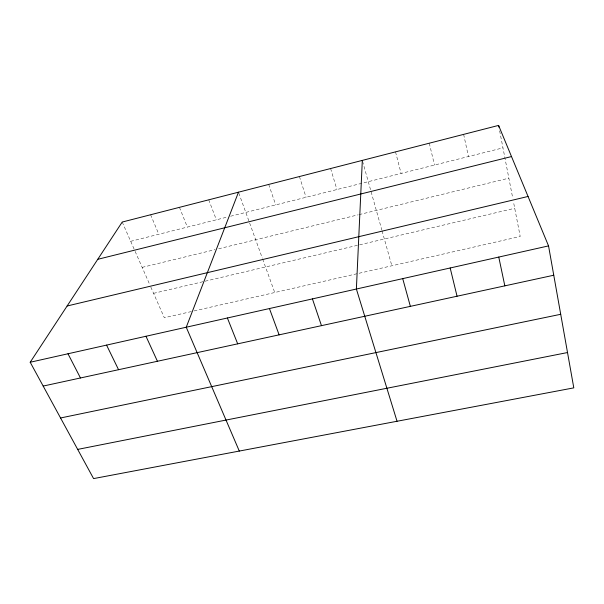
<?xml version="1.0" encoding="UTF-8"?>
<svg xmlns="http://www.w3.org/2000/svg" width="604" height="604" viewBox="0 0 604 604"><rect width="100%" height="100%" fill="white"/><g stroke="black" fill="none" stroke-linecap="round" stroke-linejoin="round"><path stroke-width="0.45" stroke-dasharray="3.02 2.27" d="M130.69 241.313L227.066 217.123M230.63 216.224L502.958 147.874M142.159 267.368L215.039 249.641M218.61 248.773L358.172 214.828M359.086 214.609L508.855 178.18M153.59 293.34L204.243 281.411M205.141 281.2L514.714 208.289M191.332 311.566L164.326 317.734L150.268 285.798M194.073 310.939L520.203 236.474L513.476 201.902M122.212 222.046L134.76 250.554M135.13 251.4L149.905 284.96M150.607 214.752L158.814 234.254M179.448 207.353L187.368 227.089M208.742 199.833L216.36 219.811M238.806 193.069L249.301 222.121M249.626 223.004L262.332 258.202M262.649 259.078L274.737 292.525M268.712 184.431L275.703 204.915M299.418 176.549L306.077 197.289M330.614 168.539L336.934 189.543M362.566 161.283L381.841 230.064M382.09 230.954L391.853 265.783M395.522 151.868L401.109 173.439M429.293 143.201L434.487 165.058M463.646 134.382L468.432 156.542M499.636 130.796L512.766 198.255"/><path stroke-width="0.91" d="M362.317 160.4L356.383 289.029L397.039 421.26M238.489 192.193L186.243 327.225L239.297 451.067M30.2 362.249L122.212 222.046L498.587 125.406L548.545 245.896L573.8 387.866L93.582 478.594L30.2 362.249L548.545 245.896M97.75 259.312L511.505 156.564M67.12 305.994L528.047 196.466M43.178 386.069L553.762 275.228M60.559 417.976L560.716 314.291M77.682 449.399L567.518 352.54M67.988 353.77L80.475 377.976M106.568 345.103L118.558 369.708M145.979 336.262L157.433 361.267M227.383 317.983L237.689 343.842M269.437 308.546L279.123 334.85M312.427 298.897L321.471 325.654M402.725 278.625L410.365 306.356M450.176 267.972L457.047 296.224M498.768 257.07L504.831 285.851M498.587 125.406L498.934 127.202"/></g></svg>
